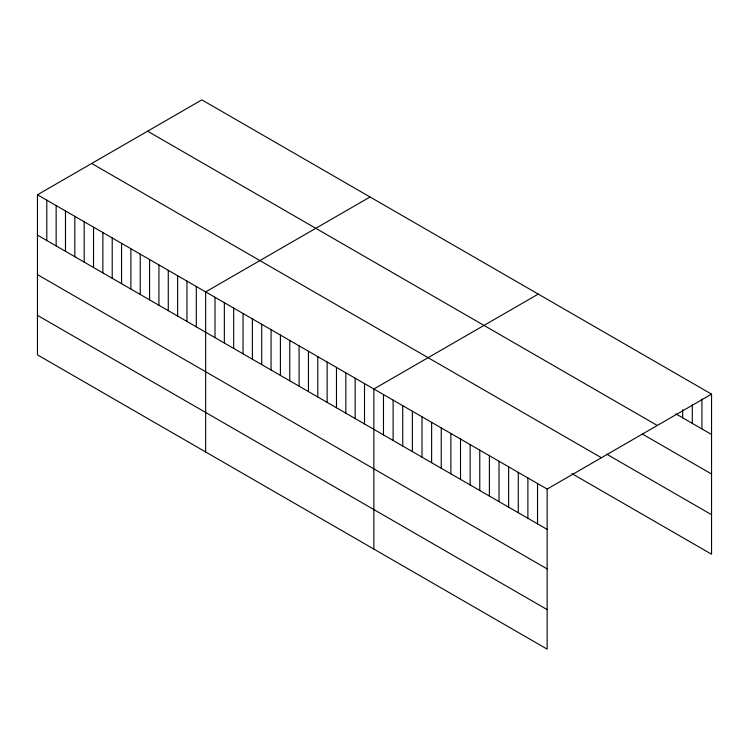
<?xml version="1.0" encoding="UTF-8"?>
<svg xmlns="http://www.w3.org/2000/svg" width="749" height="749" viewBox="0 0 749 749"><rect width="100%" height="100%" fill="white"/><g stroke="black" fill="none" stroke-linecap="round" stroke-linejoin="round"><path stroke-width="1.12" d="M37.45 194.787L547.154 489.06L547.154 649.13L37.45 354.857L37.45 194.787L201.846 99.87L711.55 394.143L711.55 554.213L571.946 473.621M370.043 196.978L205.657 291.895L205.657 451.965M538.25 294.095L373.854 389.003L373.854 549.073M547.154 489.06L711.55 394.143M675.926 413.916L711.55 434.486M147.59 131.197L657.304 425.469M642.23 433.971L711.55 473.995M606.606 454.119L711.55 514.703M91.696 163.46L601.41 457.742M37.45 235.12L547.154 529.403M37.45 274.63L547.154 568.912M37.45 315.338L547.154 609.62M701.925 398.964L701.925 428.924M692.291 404.928L692.291 423.372M682.667 409.74L682.667 417.811M537.529 483.498L537.529 523.841M527.895 477.946L527.895 518.28M518.271 472.385L518.271 512.719M508.646 466.824L508.646 507.167M499.012 461.262L499.012 501.605M489.387 455.71L489.387 496.044M479.763 450.149L479.763 490.492M470.129 444.588L470.129 484.931M460.504 439.036L460.504 479.369M450.879 433.474L450.879 473.817M441.245 427.913L441.245 468.256M431.621 422.361L431.621 462.695M421.996 416.8L421.996 457.133M412.362 411.238L412.362 451.581M402.737 405.677L402.737 446.02M393.113 400.125L393.113 440.459M383.479 394.564L383.479 434.907M364.51 383.61L364.51 423.953M355.166 378.217L355.166 418.551M345.823 372.824L345.823 413.158M336.479 367.422L336.479 407.765M327.135 362.029L327.135 402.372M317.791 356.636L317.791 396.97M308.448 351.244L308.448 391.577M299.094 345.841L299.094 386.184M289.751 340.449L289.751 380.792M280.407 335.056L280.407 375.389M271.063 329.663L271.063 369.997M261.719 324.261L261.719 364.604M252.376 318.868L252.376 359.211M243.032 313.475L243.032 353.818M233.688 308.082L233.688 348.416M224.344 302.68L224.344 343.023M215 297.287L215 337.63M196.304 286.502L196.304 326.836M186.96 281.109L186.96 321.443M177.616 275.707L177.616 316.05M168.272 270.314L168.272 310.657M158.928 264.921L158.928 305.255M149.585 259.529L149.585 299.862M140.241 254.126L140.241 294.469M130.897 248.734L130.897 289.077M121.553 243.341L121.553 283.674M112.21 237.948L112.21 278.282M102.866 232.546L102.866 272.889M93.522 227.153L93.522 267.496M84.169 221.76L84.169 262.094M74.825 216.367L74.825 256.701M65.481 210.965L65.481 251.308M56.138 205.572L56.138 245.915M46.794 200.18L46.794 240.513"/></g></svg>
